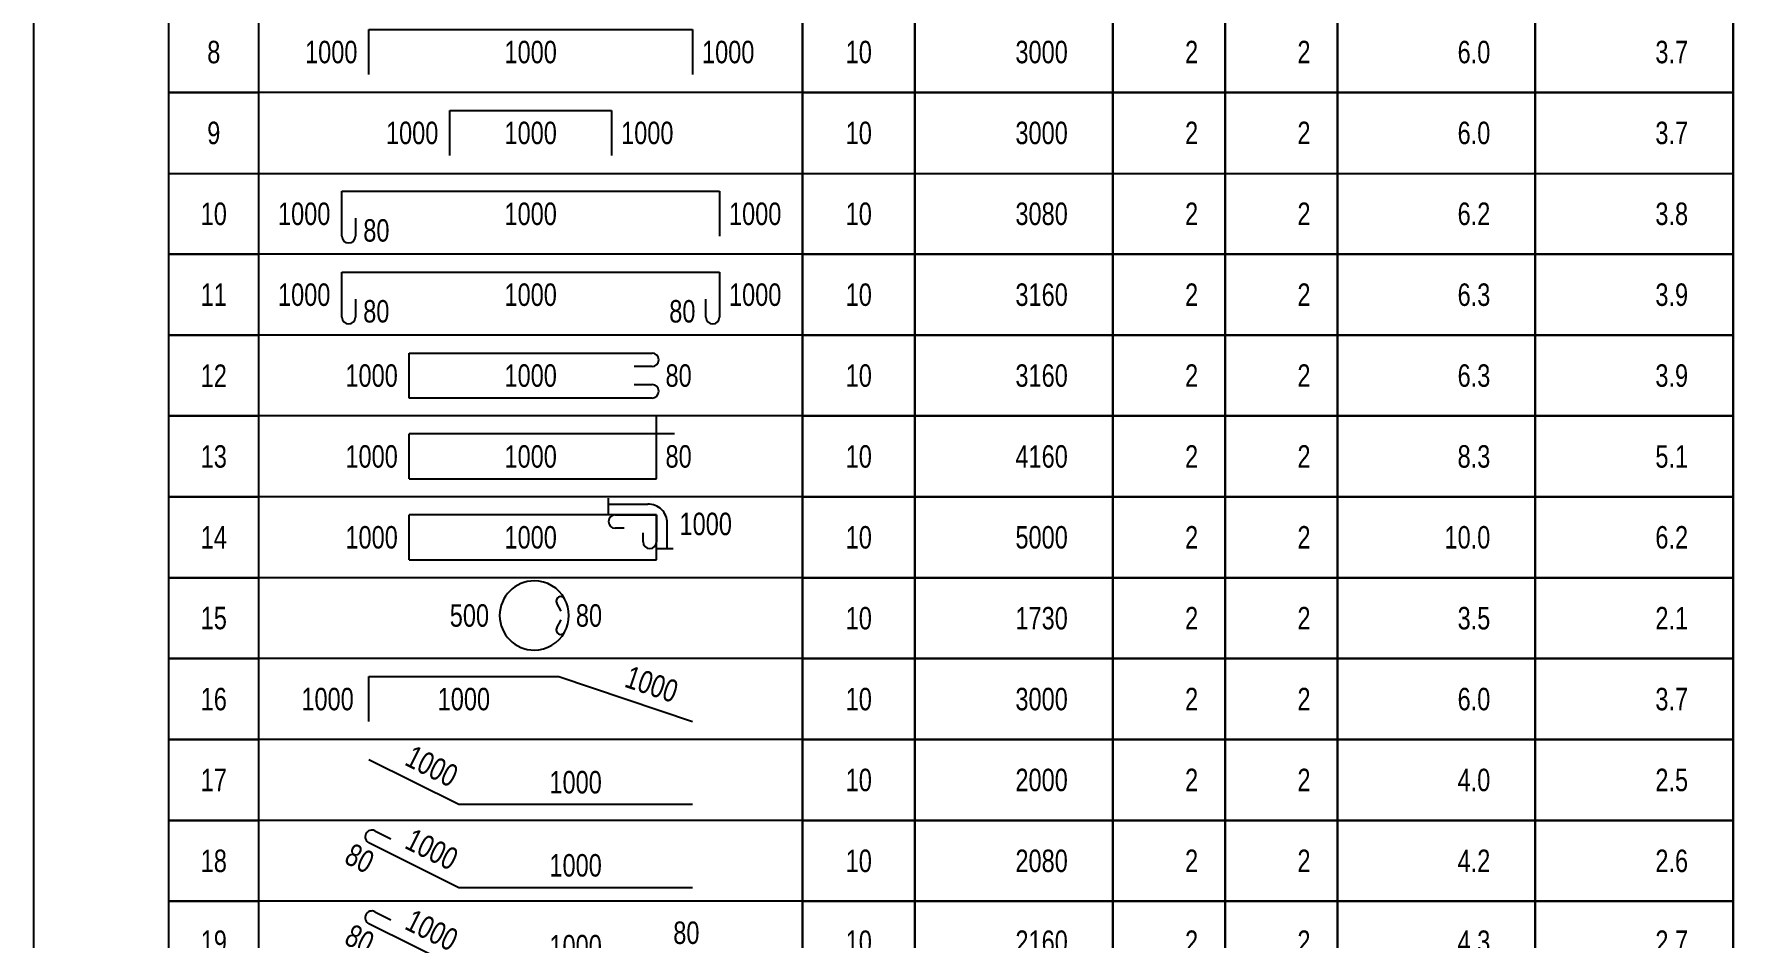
# Model space of a CAD drawing. Header units: millimetres. Extents: x -2123450 to -961021, y -260876 to 649159.
# Drawn here: x -1221121 to -1220932, y 632321.4 to 632421.9 of the extents above; entities that cross this region are included whole.
import ezdxf
from ezdxf.enums import TextEntityAlignment as Align

# ---------------------------------------------------------------- set-up
doc = ezdxf.new("R2010")
doc.units = ezdxf.units.MM
doc.header["$LTSCALE"] = 1000
doc.header["$MEASUREMENT"] = 0
doc.layers.get('0').update_dxf_attribs({"linetype": 'CONTINUOUS'})
for name, color, linetype in [('KCS_DIM', 1, 'CONTINUOUS'), ('KCS_STEEL', 4, 'CONTINUOUS'), ('KCS_TEXT_TK', 2, 'CONTINUOUS'), ('KCS_THONGKE', 5, 'CONTINUOUS')]:
    doc.layers.add(name, color=color, linetype=linetype)
doc.styles.add('KCS_SMTEXT', font='arial.ttf', dxfattribs={"width": 0.7})

# ---------------------------------------------------------------- blocks, each defined once
blk = doc.blocks.new('TK_9')
at = {"layer": 'KCS_STEEL'}
for p, q in [((22.25, 7), (58.25, 7)), ((22.25, 2), (22.25, 7)), ((58.25, 7), (58.25, 2))]:
    blk.add_line(p, q, dxfattribs=at)
at = {"layer": 'KCS_TEXT_TK'}
for p, q in [((-15, 0), (-15, 9)), ((0, 0), (0, 9)), ((10, 0), (10, 9)), ((70.5, 0), (70.5, 9)), ((83, 0), (83, 9)), ((105, 0), (105, 9)), ((117.5, 0), (117.5, 9)), ((130, 0), (130, 9)), ((152, 0), (152, 9)), ((174, 0), (174, 9))]:
    blk.add_line(p, q, dxfattribs=at)
at = {"layer": 'KCS_THONGKE'}
blk.add_line((174, 0), (0, 0), dxfattribs=at)
at = {"layer": 'KCS_TEXT_TK', "style": 'KCS_SMTEXT', "width": 0.75}
for tag, p in [('SH', (5, 4.5)), ('L2', (40.25, 4.5)), ('DK', (76.75, 4.5))]:
    blk.add_attdef(tag, text='', height=2.5, dxfattribs=at).set_placement(p, align=Align.MIDDLE)
for tag, p in [('L1', (20.98, 4.5)), ('DAI', (100, 4.5)), ('SL1', (114.5, 4.5)), ('SLA', (127, 4.5)), ('DT', (147, 4.5)), ('TL', (169, 4.5))]:
    blk.add_attdef(tag, text='', height=2.5, dxfattribs=at).set_placement(p, align=Align.MIDDLE_RIGHT)
blk.add_attdef('L3', text='', height=2.5, dxfattribs=at).set_placement((59.31, 4.5), align=Align.MIDDLE_LEFT)
blk = doc.blocks.new('TK_10')
at = {"layer": 'KCS_STEEL'}
for p, q in [((31.25, 2), (31.25, 7)), ((31.25, 7), (49.25, 7)), ((49.25, 7), (49.25, 2))]:
    blk.add_line(p, q, dxfattribs=at)
at = {"layer": 'KCS_TEXT_TK'}
for p, q in [((-15, 0), (-15, 9)), ((0, 0), (0, 9)), ((10, 0), (10, 9)), ((70.5, 0), (70.5, 9)), ((83, 0), (83, 9)), ((105, 0), (105, 9)), ((117.5, 0), (117.5, 9)), ((130, 0), (130, 9)), ((152, 0), (152, 9)), ((174, 0), (174, 9))]:
    blk.add_line(p, q, dxfattribs=at)
at = {"layer": 'KCS_THONGKE'}
blk.add_line((0, 0), (174, 0), dxfattribs=at)
at = {"layer": 'KCS_TEXT_TK', "style": 'KCS_SMTEXT', "width": 0.75}
for tag, p in [('SH', (5, 4.5)), ('L2', (40.25, 4.5)), ('DK', (76.75, 4.5))]:
    blk.add_attdef(tag, text='', height=2.5, dxfattribs=at).set_placement(p, align=Align.MIDDLE)
for tag, p in [('L1', (29.98, 4.5)), ('DAI', (100, 4.5)), ('SL1', (114.5, 4.5)), ('SLA', (127, 4.5)), ('DT', (147, 4.5)), ('TL', (169, 4.5))]:
    blk.add_attdef(tag, text='', height=2.5, dxfattribs=at).set_placement(p, align=Align.MIDDLE_RIGHT)
blk.add_attdef('L3', text='', height=2.5, dxfattribs=at).set_placement((50.31, 4.5), align=Align.MIDDLE_LEFT)
blk = doc.blocks.new('TK_11')
at = {"layer": 'KCS_STEEL'}
for p, q in [((19.25, 7), (61.25, 7)), ((19.25, 2), (19.25, 7)), ((61.25, 7), (61.25, 2)), ((20.75, 4), (20.75, 2))]:
    blk.add_line(p, q, dxfattribs=at)
blk.add_arc((20, 2), 0.75, 180, 0, dxfattribs=at)
at = {"layer": 'KCS_TEXT_TK'}
for p, q in [((-15, 0), (-15, 9)), ((0, 0), (0, 9)), ((10, 0), (10, 9)), ((70.5, 0), (70.5, 9)), ((83, 0), (83, 9)), ((105, 0), (105, 9)), ((117.5, 0), (117.5, 9)), ((130, 0), (130, 9)), ((152, 0), (152, 9)), ((174, 0), (174, 9))]:
    blk.add_line(p, q, dxfattribs=at)
at = {"layer": 'KCS_THONGKE'}
blk.add_line((174, 0), (0, 0), dxfattribs=at)
at = {"layer": 'KCS_TEXT_TK', "style": 'KCS_SMTEXT', "width": 0.75}
for tag, p in [('SH', (5, 4.5)), ('L2', (40.25, 4.5)), ('DK', (76.75, 4.5))]:
    blk.add_attdef(tag, text='', height=2.5, dxfattribs=at).set_placement(p, align=Align.MIDDLE)
for tag, p in [('L1', (17.97, 4.5)), ('DAI', (100, 4.5)), ('SL1', (114.5, 4.5)), ('SLA', (127, 4.5)), ('DT', (147, 4.5)), ('TL', (169, 4.5))]:
    blk.add_attdef(tag, text='', height=2.5, dxfattribs=at).set_placement(p, align=Align.MIDDLE_RIGHT)
for tag, p in [('L3', (62.31, 4.5)), ('M', (21.63, 2.65))]:
    blk.add_attdef(tag, text='', height=2.5, dxfattribs=at).set_placement(p, align=Align.MIDDLE_LEFT)
blk = doc.blocks.new('TK_12')
at = {"layer": 'KCS_STEEL'}
for p, q in [((19.25, 7), (61.25, 7)), ((19.25, 2), (19.25, 7)), ((61.25, 7), (61.25, 2)), ((20.75, 4), (20.75, 2)), ((59.75, 2), (59.75, 4))]:
    blk.add_line(p, q, dxfattribs=at)
for centre in [(20, 2), (60.5, 2)]:
    blk.add_arc(centre, 0.75, 180, 0, dxfattribs=at)
at = {"layer": 'KCS_TEXT_TK'}
for p, q in [((-15, 0), (-15, 9)), ((0, 0), (0, 9)), ((10, 0), (10, 9)), ((70.5, 0), (70.5, 9)), ((83, 0), (83, 9)), ((105, 0), (105, 9)), ((117.5, 0), (117.5, 9)), ((130, 0), (130, 9)), ((152, 0), (152, 9)), ((174, 0), (174, 9))]:
    blk.add_line(p, q, dxfattribs=at)
at = {"layer": 'KCS_THONGKE'}
blk.add_line((174, 0), (0, 0), dxfattribs=at)
at = {"layer": 'KCS_TEXT_TK', "style": 'KCS_SMTEXT', "width": 0.75}
for tag, p in [('SH', (5, 4.5)), ('L2', (40.25, 4.5)), ('DK', (76.75, 4.5))]:
    blk.add_attdef(tag, text='', height=2.5, dxfattribs=at).set_placement(p, align=Align.MIDDLE)
for tag, p in [('L1', (17.97, 4.5)), ('DAI', (100, 4.5)), ('SL1', (114.5, 4.5)), ('SLA', (127, 4.5)), ('DT', (147, 4.5)), ('TL', (169, 4.5)), ('M', (58.58, 2.65))]:
    blk.add_attdef(tag, text='', height=2.5, dxfattribs=at).set_placement(p, align=Align.MIDDLE_RIGHT)
for tag, p in [('L3', (62.31, 4.5)), ('M', (21.63, 2.65))]:
    blk.add_attdef(tag, text='', height=2.5, dxfattribs=at).set_placement(p, align=Align.MIDDLE_LEFT)
blk = doc.blocks.new('TK_13')
at = {"layer": 'KCS_STEEL'}
for p, q in [((26.75, 7), (53.75, 7)), ((26.75, 2), (26.75, 7)), ((53.75, 5.5), (51.75, 5.5)), ((53.75, 2), (26.75, 2)), ((51.75, 3.5), (53.75, 3.5))]:
    blk.add_line(p, q, dxfattribs=at)
for centre in [(53.75, 6.25), (53.75, 2.75)]:
    blk.add_arc(centre, 0.75, 270, 90, dxfattribs=at)
at = {"layer": 'KCS_TEXT_TK'}
for p, q in [((-15, 0), (-15, 9)), ((0, 0), (0, 9)), ((10, 0), (10, 9)), ((70.5, 0), (70.5, 9)), ((83, 0), (83, 9)), ((105, 0), (105, 9)), ((117.5, 0), (117.5, 9)), ((130, 0), (130, 9)), ((152, 0), (152, 9)), ((174, 0), (174, 9))]:
    blk.add_line(p, q, dxfattribs=at)
at = {"layer": 'KCS_THONGKE'}
blk.add_line((174, 0), (0, 0), dxfattribs=at)
at = {"layer": 'KCS_TEXT_TK', "style": 'KCS_SMTEXT', "width": 0.75}
for tag, p in [('SH', (5, 4.5)), ('L2', (40.25, 4.5)), ('DK', (76.75, 4.5))]:
    blk.add_attdef(tag, text='', height=2.5, dxfattribs=at).set_placement(p, align=Align.MIDDLE)
for tag, p in [('L1', (25.47, 4.5)), ('DAI', (100, 4.5)), ('SL1', (114.5, 4.5)), ('SLA', (127, 4.5)), ('DT', (147, 4.5)), ('TL', (169, 4.5))]:
    blk.add_attdef(tag, text='', height=2.5, dxfattribs=at).set_placement(p, align=Align.MIDDLE_RIGHT)
blk.add_attdef('M', text='', height=2.5, dxfattribs=at).set_placement((55.25, 4.5), align=Align.MIDDLE_LEFT)
blk = doc.blocks.new('TK_14')
at = {"layer": 'KCS_STEEL'}
for p, q in [((54.25, 2), (54.25, 9)), ((56.25, 7), (26.75, 7)), ((26.75, 2), (26.75, 7)), ((26.75, 2), (54.25, 2))]:
    blk.add_line(p, q, dxfattribs=at)
at = {"layer": 'KCS_TEXT_TK'}
for p, q in [((-15, 0), (-15, 9)), ((0, 0), (0, 9)), ((10, 0), (10, 9)), ((70.5, 0), (70.5, 9)), ((83, 0), (83, 9)), ((105, 0), (105, 9)), ((117.5, 0), (117.5, 9)), ((130, 0), (130, 9)), ((152, 0), (152, 9)), ((174, 0), (174, 9))]:
    blk.add_line(p, q, dxfattribs=at)
at = {"layer": 'KCS_THONGKE'}
blk.add_line((174, 0), (0, 0), dxfattribs=at)
at = {"layer": 'KCS_TEXT_TK', "style": 'KCS_SMTEXT', "width": 0.75}
for tag, p in [('SH', (5, 4.5)), ('L2', (40.25, 4.5)), ('DK', (76.75, 4.5))]:
    blk.add_attdef(tag, text='', height=2.5, dxfattribs=at).set_placement(p, align=Align.MIDDLE)
for tag, p in [('L1', (25.47, 4.5)), ('DAI', (100, 4.5)), ('SL1', (114.5, 4.5)), ('SLA', (127, 4.5)), ('DT', (147, 4.5)), ('TL', (169, 4.5))]:
    blk.add_attdef(tag, text='', height=2.5, dxfattribs=at).set_placement(p, align=Align.MIDDLE_RIGHT)
blk.add_attdef('M', text='', height=2.5, dxfattribs=at).set_placement((55.25, 4.5), align=Align.MIDDLE_LEFT)
blk = doc.blocks.new('TK_15')
at = {"layer": 'KCS_DIM'}
for p, q in [((48.91, 7), (48.91, 8.86)), ((48.91, 8.2), (53.27, 8.2)), ((55.45, 3.25), (55.45, 6.07)), ((54.25, 3.25), (56.11, 3.25))]:
    blk.add_line(p, q, dxfattribs=at)
blk.add_arc((53.32, 6.07), 2.13, 0, 91.3736, dxfattribs=at)
at = {"layer": 'KCS_STEEL'}
for p, q in [((54.25, 7), (26.75, 7)), ((26.75, 2), (26.75, 7)), ((49.66, 7), (54.25, 7)), ((54.25, 7), (54.25, 7)), ((54.25, 7), (54.25, 7)), ((54.25, 7), (54.25, 4)), ((54.25, 2), (54.25, 7)), ((50.66, 5.5), (49.66, 5.5)), ((52.75, 4), (52.75, 5)), ((26.75, 2), (54.25, 2))]:
    blk.add_line(p, q, dxfattribs=at)
for centre, start, end in [((49.66, 6.25), 90, 270), ((53.5, 4), 180, 0)]:
    blk.add_arc(centre, 0.75, start, end, dxfattribs=at)
at = {"layer": 'KCS_TEXT_TK'}
for p, q in [((-15, 0), (-15, 9)), ((0, 0), (0, 9)), ((10, 0), (10, 9)), ((70.5, 0), (70.5, 9)), ((83, 0), (83, 9)), ((105, 0), (105, 9)), ((117.5, 0), (117.5, 9)), ((130, 0), (130, 9)), ((152, 0), (152, 9)), ((174, 0), (174, 9))]:
    blk.add_line(p, q, dxfattribs=at)
at = {"layer": 'KCS_THONGKE'}
blk.add_line((174, 0), (0, 0), dxfattribs=at)
at = {"layer": 'KCS_TEXT_TK', "style": 'KCS_SMTEXT', "width": 0.75}
for tag, p in [('SH', (5, 4.5)), ('L2', (40.25, 4.5)), ('DK', (76.75, 4.5))]:
    blk.add_attdef(tag, text='', height=2.5, dxfattribs=at).set_placement(p, align=Align.MIDDLE)
for tag, p in [('L1', (25.47, 4.5)), ('DAI', (100, 4.5)), ('SL1', (114.5, 4.5)), ('SLA', (127, 4.5)), ('DT', (147, 4.5)), ('TL', (169, 4.5))]:
    blk.add_attdef(tag, text='', height=2.5, dxfattribs=at).set_placement(p, align=Align.MIDDLE_RIGHT)
blk.add_attdef('L3', text='', height=2.5, dxfattribs=at).set_placement((56.81, 5.99), align=Align.MIDDLE_LEFT)
blk = doc.blocks.new('TK_16')
at = {"layer": 'KCS_STEEL'}
for p, q in [((43.63, 5.29), (43.15, 6.17)), ((43.15, 3.43), (43.63, 4.31))]:
    blk.add_line(p, q, dxfattribs=at)
for centre, radius, start, end in [((40.65, 4.8), 3.85, 90, 270), ((40.65, 4.8), 3.85, 28.672, 90), ((43.59, 6.41), 0.5, 28.672, 208.672), ((40.65, 4.8), 3.85, 331.328, 28.672), ((40.65, 4.8), 3.85, 331.328, 28.672), ((40.65, 4.8), 3.85, 270, 331.328), ((43.59, 3.19), 0.5, 151.328, 331.328)]:
    blk.add_arc(centre, radius, start, end, dxfattribs=at)
at = {"layer": 'KCS_TEXT_TK'}
for p, q in [((-15, 0), (-15, 9)), ((0, 0), (0, 9)), ((10, 0), (10, 9)), ((70.5, 0), (70.5, 9)), ((83, 0), (83, 9)), ((105, 0), (105, 9)), ((117.5, 0), (117.5, 9)), ((130, 0), (130, 9)), ((152, 0), (152, 9)), ((174, 0), (174, 9))]:
    blk.add_line(p, q, dxfattribs=at)
at = {"layer": 'KCS_THONGKE'}
blk.add_line((174, 0), (0, 0), dxfattribs=at)
at = {"layer": 'KCS_TEXT_TK', "style": 'KCS_SMTEXT', "width": 0.75}
for tag, p in [('SH', (5, 4.5)), ('DK', (76.75, 4.5))]:
    blk.add_attdef(tag, text='', height=2.5, dxfattribs=at).set_placement(p, align=Align.MIDDLE)
for tag, p in [('D', (35.62, 4.8)), ('DAI', (100, 4.5)), ('SL1', (114.5, 4.5)), ('SLA', (127, 4.5)), ('DT', (147, 4.5)), ('TL', (169, 4.5))]:
    blk.add_attdef(tag, text='', height=2.5, dxfattribs=at).set_placement(p, align=Align.MIDDLE_RIGHT)
blk.add_attdef('M', text='', height=2.5, dxfattribs=at).set_placement((45.28, 4.8), align=Align.MIDDLE_LEFT)
blk = doc.blocks.new('TK_17')
at = {"layer": 'KCS_STEEL'}
for p, q in [((22.25, 2), (22.25, 7)), ((22.25, 7), (43.39, 7)), ((43.39, 7), (58.25, 2))]:
    blk.add_line(p, q, dxfattribs=at)
at = {"layer": 'KCS_TEXT_TK'}
for p, q in [((-15, 0), (-15, 9)), ((0, 0), (0, 9)), ((10, 0), (10, 9)), ((70.5, 0), (70.5, 9)), ((83, 0), (83, 9)), ((105, 0), (105, 9)), ((117.5, 0), (117.5, 9)), ((130, 0), (130, 9)), ((152, 0), (152, 9)), ((174, 0), (174, 9))]:
    blk.add_line(p, q, dxfattribs=at)
at = {"layer": 'KCS_THONGKE'}
blk.add_line((174, 0), (0, 0), dxfattribs=at)
at = {"layer": 'KCS_TEXT_TK', "style": 'KCS_SMTEXT', "width": 0.75}
blk.add_attdef('L3', text='', height=2.5, rotation=341.4087, dxfattribs=at).set_placement((53.72, 6.16), align=Align.MIDDLE)
for tag, p in [('SH', (5, 4.5)), ('L2', (32.82, 4.5)), ('DK', (76.75, 4.5))]:
    blk.add_attdef(tag, text='', height=2.5, dxfattribs=at).set_placement(p, align=Align.MIDDLE)
for tag, p in [('L1', (20.57, 4.5)), ('DAI', (100, 4.5)), ('SL1', (114.5, 4.5)), ('SLA', (127, 4.5)), ('DT', (147, 4.5)), ('TL', (169, 4.5))]:
    blk.add_attdef(tag, text='', height=2.5, dxfattribs=at).set_placement(p, align=Align.MIDDLE_RIGHT)
blk = doc.blocks.new('TK_18')
at = {"layer": 'KCS_STEEL'}
for p, q in [((32.25, 1.75), (22.25, 6.75)), ((58.25, 1.75), (32.25, 1.75))]:
    blk.add_line(p, q, dxfattribs=at)
at = {"layer": 'KCS_TEXT_TK'}
for p, q in [((-15, 0), (-15, 9)), ((0, 0), (0, 9)), ((10, 0), (10, 9)), ((70.5, 0), (70.5, 9)), ((83, 0), (83, 9)), ((105, 0), (105, 9)), ((117.5, 0), (117.5, 9)), ((130, 0), (130, 9)), ((152, 0), (152, 9)), ((174, 0), (174, 9))]:
    blk.add_line(p, q, dxfattribs=at)
at = {"layer": 'KCS_THONGKE'}
blk.add_line((174, 0), (0, 0), dxfattribs=at)
at = {"layer": 'KCS_TEXT_TK', "style": 'KCS_SMTEXT', "width": 0.75}
blk.add_attdef('L1', text='', height=2.5, rotation=333.4352, dxfattribs=at).set_placement((29.26, 6.04), align=Align.MIDDLE)
for tag, p in [('SH', (5, 4.5)), ('DK', (76.75, 4.5)), ('L2', (45.25, 4.25))]:
    blk.add_attdef(tag, text='', height=2.5, dxfattribs=at).set_placement(p, align=Align.MIDDLE)
for tag, p in [('DAI', (100, 4.5)), ('SL1', (114.5, 4.5)), ('SLA', (127, 4.5)), ('DT', (147, 4.5)), ('TL', (169, 4.5))]:
    blk.add_attdef(tag, text='', height=2.5, dxfattribs=at).set_placement(p, align=Align.MIDDLE_RIGHT)
blk = doc.blocks.new('TK_19')
at = {"layer": 'KCS_STEEL'}
for p, q in [((22.92, 7.84), (24.71, 6.95)), ((32.25, 1.5), (22.25, 6.5)), ((58.25, 1.5), (32.25, 1.5))]:
    blk.add_line(p, q, dxfattribs=at)
blk.add_arc((22.59, 7.17), 0.75, 63.4352, 243.4352, dxfattribs=at)
at = {"layer": 'KCS_TEXT_TK'}
for p, q in [((-15, 0), (-15, 9)), ((0, 0), (0, 9)), ((10, 0), (10, 9)), ((70.5, 0), (70.5, 9)), ((83, 0), (83, 9)), ((105, 0), (105, 9)), ((117.5, 0), (117.5, 9)), ((130, 0), (130, 9)), ((152, 0), (152, 9)), ((174, 0), (174, 9))]:
    blk.add_line(p, q, dxfattribs=at)
at = {"layer": 'KCS_THONGKE'}
blk.add_line((174, 0), (0, 0), dxfattribs=at)
at = {"layer": 'KCS_TEXT_TK', "style": 'KCS_SMTEXT', "width": 0.75}
for tag, p in [('SH', (5, 4.5)), ('DK', (76.75, 4.5)), ('L2', (45.25, 4))]:
    blk.add_attdef(tag, text='', height=2.5, dxfattribs=at).set_placement(p, align=Align.MIDDLE)
for tag, p in [('M', (21.23, 4.79)), ('L1', (29.26, 5.79))]:
    blk.add_attdef(tag, text='', height=2.5, rotation=333.4352, dxfattribs=at).set_placement(p, align=Align.MIDDLE)
for tag, p in [('DAI', (100, 4.5)), ('SL1', (114.5, 4.5)), ('SLA', (127, 4.5)), ('DT', (147, 4.5)), ('TL', (169, 4.5))]:
    blk.add_attdef(tag, text='', height=2.5, dxfattribs=at).set_placement(p, align=Align.MIDDLE_RIGHT)
blk = doc.blocks.new('TK_20')
at = {"layer": 'KCS_STEEL'}
for p, q in [((22.92, 7.84), (24.71, 6.95)), ((32.25, 1.5), (22.25, 6.5)), ((56.25, 3), (58.25, 3)), ((58.25, 1.5), (32.25, 1.5))]:
    blk.add_line(p, q, dxfattribs=at)
for centre, start, end in [((22.59, 7.17), 63.4352, 243.4352), ((58.25, 2.25), 270, 90)]:
    blk.add_arc(centre, 0.75, start, end, dxfattribs=at)
at = {"layer": 'KCS_TEXT_TK'}
for p, q in [((-15, 0), (-15, 9)), ((0, 0), (0, 9)), ((10, 0), (10, 9)), ((70.5, 0), (70.5, 9)), ((83, 0), (83, 9)), ((105, 0), (105, 9)), ((117.5, 0), (117.5, 9)), ((130, 0), (130, 9)), ((152, 0), (152, 9)), ((174, 0), (174, 9))]:
    blk.add_line(p, q, dxfattribs=at)
at = {"layer": 'KCS_THONGKE'}
blk.add_line((174, 0), (0, 0), dxfattribs=at)
at = {"layer": 'KCS_TEXT_TK', "style": 'KCS_SMTEXT', "width": 0.75}
for tag, p in [('SH', (5, 4.5)), ('M', (57.57, 5.5)), ('DK', (76.75, 4.5)), ('L2', (45.25, 4))]:
    blk.add_attdef(tag, text='', height=2.5, dxfattribs=at).set_placement(p, align=Align.MIDDLE)
for tag, p in [('M', (21.23, 4.79)), ('L1', (29.26, 5.79))]:
    blk.add_attdef(tag, text='', height=2.5, rotation=333.4352, dxfattribs=at).set_placement(p, align=Align.MIDDLE)
for tag, p in [('DAI', (100, 4.5)), ('SL1', (114.5, 4.5)), ('SLA', (127, 4.5)), ('DT', (147, 4.5)), ('TL', (169, 4.5))]:
    blk.add_attdef(tag, text='', height=2.5, dxfattribs=at).set_placement(p, align=Align.MIDDLE_RIGHT)

msp = doc.modelspace()

# ---------------------------------------------------------------- linework, layer by layer
at = {"layer": 'KCS_TEXT_TK', "color": 38}
for p, q in [((-1221120.97, 631776.4), (-1221120.97, 632487.4)), ((-1221105.97, 631776.4), (-1221105.97, 632487.4)), ((-1221095.97, 631776.4), (-1221095.97, 632487.4)), ((-1221035.47, 632487.4), (-1221035.47, 631776.4)), ((-1221022.97, 632487.4), (-1221022.97, 631776.4)), ((-1221000.97, 632487.4), (-1221000.97, 631776.4)), ((-1220988.47, 632487.4), (-1220988.47, 631776.4)), ((-1220975.97, 632487.4), (-1220975.97, 631776.4)), ((-1220953.97, 632487.4), (-1220953.97, 631776.4)), ((-1220931.97, 632487.4), (-1220931.97, 631776.4))]:
    msp.add_line(p, q, dxfattribs=at)
at = {"layer": 'KCS_THONGKE', "color": 38}
for p, q in [((-1221105.97, 632415.4), (-1221095.97, 632415.4)), ((-1221035.47, 632415.4), (-1220931.97, 632415.4)), ((-1221105.97, 632406.4), (-1221095.97, 632406.4)), ((-1221035.47, 632406.4), (-1220931.97, 632406.4)), ((-1221105.97, 632397.4), (-1221095.97, 632397.4)), ((-1221035.47, 632397.4), (-1220931.97, 632397.4)), ((-1221105.97, 632388.4), (-1221095.97, 632388.4)), ((-1221035.47, 632388.4), (-1220931.97, 632388.4)), ((-1221105.97, 632379.4), (-1221095.97, 632379.4)), ((-1221035.47, 632379.4), (-1220931.97, 632379.4)), ((-1221105.97, 632370.4), (-1221095.97, 632370.4)), ((-1221035.47, 632370.4), (-1220931.97, 632370.4)), ((-1221105.97, 632361.4), (-1221095.97, 632361.4)), ((-1221035.47, 632361.4), (-1220931.97, 632361.4)), ((-1221105.97, 632352.4), (-1221095.97, 632352.4)), ((-1221035.47, 632352.4), (-1220931.97, 632352.4)), ((-1221105.97, 632343.4), (-1221095.97, 632343.4)), ((-1221035.47, 632343.4), (-1220931.97, 632343.4)), ((-1221105.97, 632334.4), (-1221095.97, 632334.4)), ((-1221035.47, 632334.4), (-1220931.97, 632334.4)), ((-1221105.97, 632325.4), (-1221095.97, 632325.4)), ((-1221035.47, 632325.4), (-1220931.97, 632325.4))]:
    msp.add_line(p, q, dxfattribs=at)

# ---------------------------------------------------------------- block references
for name, p, values in [('TK_9', (-1221105.97, 632415.4), {'SH': '8', 'L1': '1000', 'L2': '1000', 'L3': '1000', 'DK': '10', 'DAI': '3000', 'SL1': '2', 'SLA': '2', 'DT': '6.0', 'TL': '3.7'}), ('TK_10', (-1221105.97, 632406.4), {'L1': '1000', 'L3': '1000', 'L2': '1000', 'SH': '9', 'SL1': '2', 'DAI': '3000', 'DK': '10', 'TL': '3.7', 'DT': '6.0', 'SLA': '2'}), ('TK_11', (-1221105.97, 632397.4), {'L1': '1000', 'SH': '10', 'M': '80', 'L2': '1000', 'L3': '1000', 'DK': '10', 'DAI': '3080', 'SL1': '2', 'SLA': '2', 'DT': '6.2', 'TL': '3.8'}), ('TK_13', (-1221105.97, 632379.4), {'SH': '12', 'L1': '1000', 'L2': '1000', 'M': '80', 'DK': '10', 'DAI': '3160', 'SL1': '2', 'SLA': '2', 'DT': '6.3', 'TL': '3.9'}), ('TK_14', (-1221105.97, 632370.4), {'SH': '13', 'L1': '1000', 'L2': '1000', 'M': '80', 'DK': '10', 'DAI': '4160', 'SL1': '2', 'SLA': '2', 'DT': '8.3', 'TL': '5.1'}), ('TK_15', (-1221105.97, 632361.4), {'SH': '14', 'L1': '1000', 'L2': '1000', 'L3': '1000', 'DK': '10', 'DAI': '5000', 'SL1': '2', 'SLA': '2', 'DT': '10.0', 'TL': '6.2'}), ('TK_16', (-1221105.97, 632352.4), {'SH': '15', 'M': '80', 'D': '500', 'DK': '10', 'DAI': '1730', 'SL1': '2', 'SLA': '2', 'DT': '3.5', 'TL': '2.1'}), ('TK_17', (-1221105.97, 632343.4), {'SH': '16', 'L3': '1000', 'L1': '1000', 'L2': '1000', 'DK': '10', 'DAI': '3000', 'SL1': '2', 'SLA': '2', 'DT': '6.0', 'TL': '3.7'}), ('TK_18', (-1221105.97, 632334.4), {'L1': '1000', 'SH': '17', 'L2': '1000', 'DK': '10', 'DAI': '2000', 'SL1': '2', 'SLA': '2', 'DT': '4.0', 'TL': '2.5'}), ('TK_19', (-1221105.97, 632325.4), {'SH': '18', 'M': '80', 'L1': '1000', 'L2': '1000', 'DK': '10', 'DAI': '2080', 'SL1': '2', 'SLA': '2', 'DT': '4.2', 'TL': '2.6'})]:
    msp.add_blockref(name, p).add_auto_attribs(values)
ref = msp.add_blockref('TK_12', (-1221105.97, 632388.4))
ref.add_attrib('L1', '1000', dxfattribs={"layer": 'KCS_TEXT_TK', "height": 2.5, "style": 'KCS_SMTEXT', "width": 0.75}).set_placement((-1221088, 632392.9), align=Align.MIDDLE_RIGHT)
ref.add_attrib('SH', '11', dxfattribs={"layer": 'KCS_TEXT_TK', "height": 2.5, "style": 'KCS_SMTEXT', "width": 0.75}).set_placement((-1221100.97, 632392.9), align=Align.MIDDLE)
ref.add_attrib('M', '80', dxfattribs={"layer": 'KCS_TEXT_TK', "height": 2.5, "style": 'KCS_SMTEXT', "width": 0.75}).set_placement((-1221084.35, 632391.05), align=Align.MIDDLE_LEFT)
ref.add_attrib('L2', '1000', dxfattribs={"layer": 'KCS_TEXT_TK', "height": 2.5, "style": 'KCS_SMTEXT', "width": 0.75}).set_placement((-1221065.72, 632392.9), align=Align.MIDDLE)
ref.add_attrib('M', '80', dxfattribs={"layer": 'KCS_TEXT_TK', "height": 2.5, "style": 'KCS_SMTEXT', "width": 0.75}).set_placement((-1221047.39, 632391.05), align=Align.MIDDLE_RIGHT)
ref.add_attrib('L3', '1000', dxfattribs={"layer": 'KCS_TEXT_TK', "height": 2.5, "style": 'KCS_SMTEXT', "width": 0.75}).set_placement((-1221043.66, 632392.9), align=Align.MIDDLE_LEFT)
ref.add_attrib('DK', '10', dxfattribs={"layer": 'KCS_TEXT_TK', "height": 2.5, "style": 'KCS_SMTEXT', "width": 0.75}).set_placement((-1221029.22, 632392.9), align=Align.MIDDLE)
ref.add_attrib('DAI', '3160', dxfattribs={"layer": 'KCS_TEXT_TK', "height": 2.5, "style": 'KCS_SMTEXT', "width": 0.75}).set_placement((-1221005.97, 632392.9), align=Align.MIDDLE_RIGHT)
ref.add_attrib('SL1', '2', dxfattribs={"layer": 'KCS_TEXT_TK', "height": 2.5, "style": 'KCS_SMTEXT', "width": 0.75}).set_placement((-1220991.47, 632392.9), align=Align.MIDDLE_RIGHT)
ref.add_attrib('SLA', '2', dxfattribs={"layer": 'KCS_TEXT_TK', "height": 2.5, "style": 'KCS_SMTEXT', "width": 0.75}).set_placement((-1220978.97, 632392.9), align=Align.MIDDLE_RIGHT)
ref.add_attrib('DT', '6.3', dxfattribs={"layer": 'KCS_TEXT_TK', "height": 2.5, "style": 'KCS_SMTEXT', "width": 0.75}).set_placement((-1220958.97, 632392.9), align=Align.MIDDLE_RIGHT)
ref.add_attrib('TL', '3.9', dxfattribs={"layer": 'KCS_TEXT_TK', "height": 2.5, "style": 'KCS_SMTEXT', "width": 0.75}).set_placement((-1220936.97, 632392.9), align=Align.MIDDLE_RIGHT)
ref = msp.add_blockref('TK_20', (-1221105.97, 632316.4))
ref.add_attrib('SH', '19', dxfattribs={"layer": 'KCS_TEXT_TK', "height": 2.5, "style": 'KCS_SMTEXT', "width": 0.75}).set_placement((-1221100.97, 632320.9), align=Align.MIDDLE)
ref.add_attrib('M', '80', dxfattribs={"layer": 'KCS_TEXT_TK', "height": 2.5, "rotation": 333.4352, "style": 'KCS_SMTEXT', "width": 0.75}).set_placement((-1221084.74, 632321.19), align=Align.MIDDLE)
ref.add_attrib('L1', '1000', dxfattribs={"layer": 'KCS_TEXT_TK', "height": 2.5, "rotation": 333.4352, "style": 'KCS_SMTEXT', "width": 0.75}).set_placement((-1221076.71, 632322.19), align=Align.MIDDLE)
ref.add_attrib('L2', '1000', dxfattribs={"layer": 'KCS_TEXT_TK', "height": 2.5, "style": 'KCS_SMTEXT', "width": 0.75}).set_placement((-1221060.72, 632320.4), align=Align.MIDDLE)
ref.add_attrib('M', '80', dxfattribs={"layer": 'KCS_TEXT_TK', "height": 2.5, "style": 'KCS_SMTEXT', "width": 0.75}).set_placement((-1221048.4, 632321.9), align=Align.MIDDLE)
ref.add_attrib('DK', '10', dxfattribs={"layer": 'KCS_TEXT_TK', "height": 2.5, "style": 'KCS_SMTEXT', "width": 0.75}).set_placement((-1221029.22, 632320.9), align=Align.MIDDLE)
ref.add_attrib('DAI', '2160', dxfattribs={"layer": 'KCS_TEXT_TK', "height": 2.5, "style": 'KCS_SMTEXT', "width": 0.75}).set_placement((-1221005.97, 632320.9), align=Align.MIDDLE_RIGHT)
ref.add_attrib('SL1', '2', dxfattribs={"layer": 'KCS_TEXT_TK', "height": 2.5, "style": 'KCS_SMTEXT', "width": 0.75}).set_placement((-1220991.47, 632320.9), align=Align.MIDDLE_RIGHT)
ref.add_attrib('SLA', '2', dxfattribs={"layer": 'KCS_TEXT_TK', "height": 2.5, "style": 'KCS_SMTEXT', "width": 0.75}).set_placement((-1220978.97, 632320.9), align=Align.MIDDLE_RIGHT)
ref.add_attrib('DT', '4.3', dxfattribs={"layer": 'KCS_TEXT_TK', "height": 2.5, "style": 'KCS_SMTEXT', "width": 0.75}).set_placement((-1220958.97, 632320.9), align=Align.MIDDLE_RIGHT)
ref.add_attrib('TL', '2.7', dxfattribs={"layer": 'KCS_TEXT_TK', "height": 2.5, "style": 'KCS_SMTEXT', "width": 0.75}).set_placement((-1220936.97, 632320.9), align=Align.MIDDLE_RIGHT)

doc.saveas('drawing.dxf')
